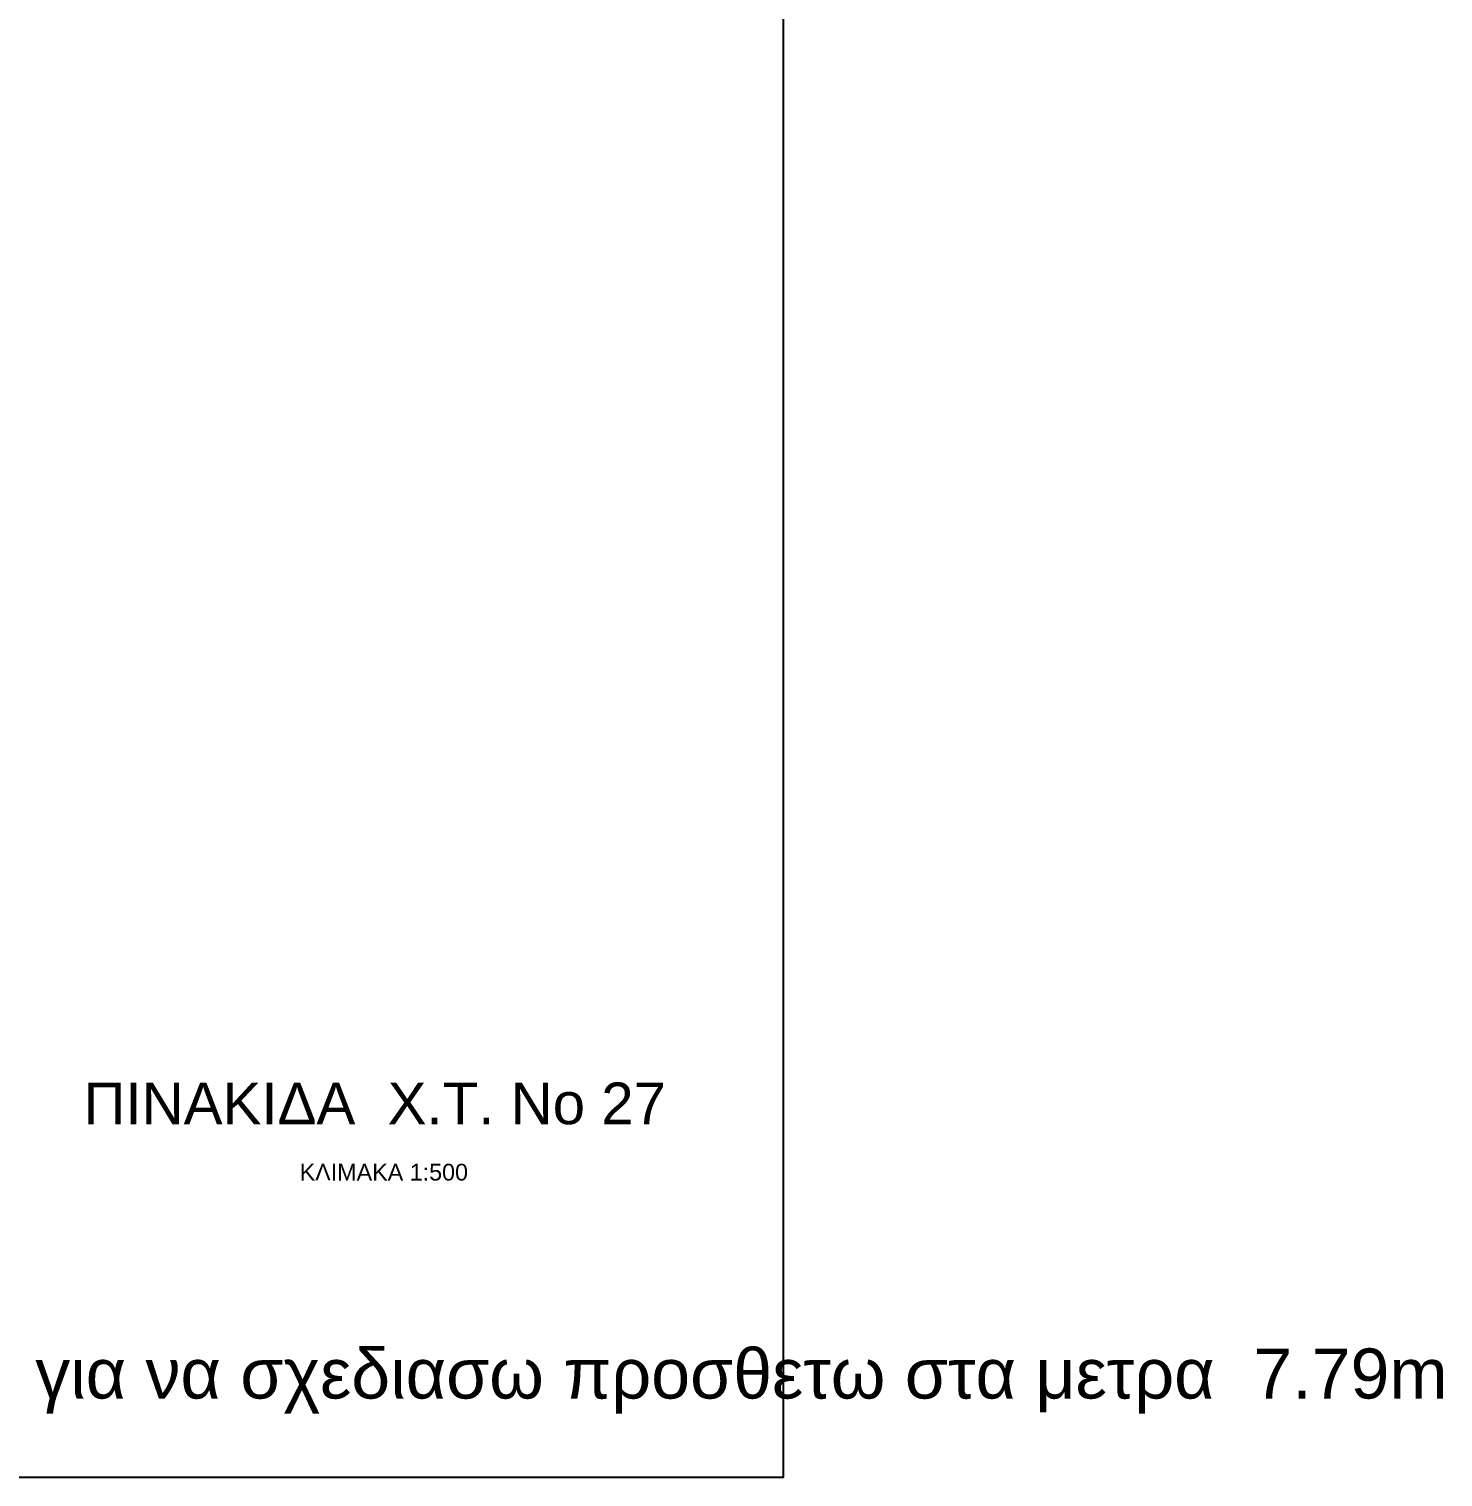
# Model space of a CAD drawing. Header units: millimetres. Extents: x 766 to 1726, y 225 to 629.
# Drawn here: x 1556.8 to 1726.3, y 244.3 to 418 of the extents above; entities that cross this region are included whole.
import ezdxf

# ---------------------------------------------------------------- set-up
doc = ezdxf.new("R2010")
doc.units = ezdxf.units.MM
doc.layers.add('Επιγραφές - Σχήματα', color=7, linetype='Continuous')
doc.styles.get("Standard").update_dxf_attribs({"font": 'arial.ttf'})

msp = doc.modelspace()

# ---------------------------------------------------------------- linework, layer by layer
at = {"layer": 'Επιγραφές - Σχήματα', "ltscale": 10}
msp.add_lwpolyline([(1540.689, 244.256), (1647.272, 244.256), (1647.272, 606.185), (1540.689, 606.185)], dxfattribs=at)

# ---------------------------------------------------------------- texts
at = {"layer": 'Επιγραφές - Σχήματα', "ltscale": 10, "attachment_point": 1}
for s, insert, char_height, width in [('ΠΙΝΑΚΙΔΑ  Χ.Τ. Νο 27', (1563.295, 291.585), 5, 78.75902), ('ΚΛΙΜΑΚΑ 1:500', (1589.228, 281.831), 2, 78.75902), ('{\\C1;για να σχεδιασω προσθετω στα μετρα  7.79m}', (1557.523, 259.675), 6, 315.0361)]:
    msp.add_mtext(s, dxfattribs=dict(at, insert=insert, char_height=char_height, width=width))

doc.saveas('drawing.dxf')
